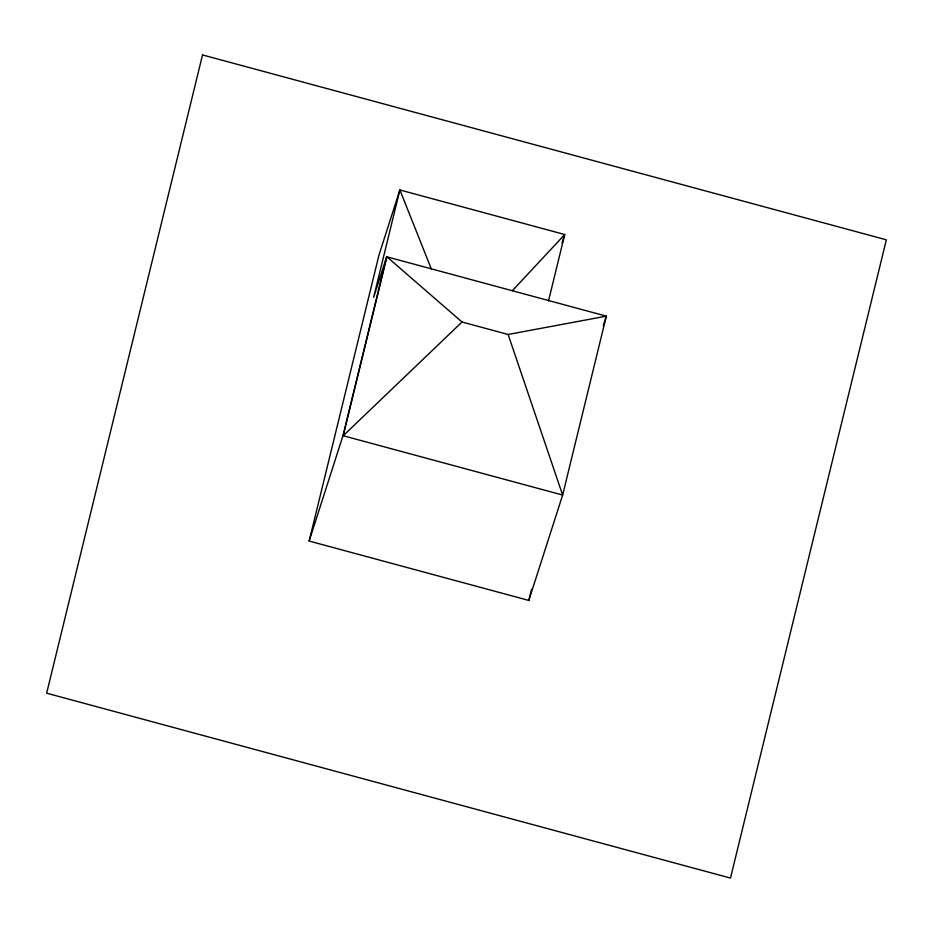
<?xml version="1.0" encoding="UTF-8"?>
<svg xmlns="http://www.w3.org/2000/svg" width="933" height="933" viewBox="0 0 933 933"><rect width="100%" height="100%" fill="white"/><g stroke="black" fill="none" stroke-linecap="round" stroke-linejoin="round"><path stroke-width="1.4" d="M431.279 268.821L399.872 189.959L373.643 297.335L386.67 256.762L606.333 316.147L562.646 495.05L528.813 600.432L309.15 541.047L379.066 254.756L399.872 189.959L564.722 234.533L548.511 300.939M309.15 541.047L342.982 435.664L386.67 256.762M528.813 600.432L531.565 589.131M562.074 242.802L564.722 234.533L512.334 290.734M603.219 325.85L606.333 316.147L508.123 334.481L462.022 322.013L386.903 256.82L343.216 435.723L462.022 322.013M342.982 435.664L562.646 495.05L508.123 334.481M202.519 54.93L46.65 693.184L730.481 878.07L886.35 239.816L202.519 54.93"/></g></svg>
